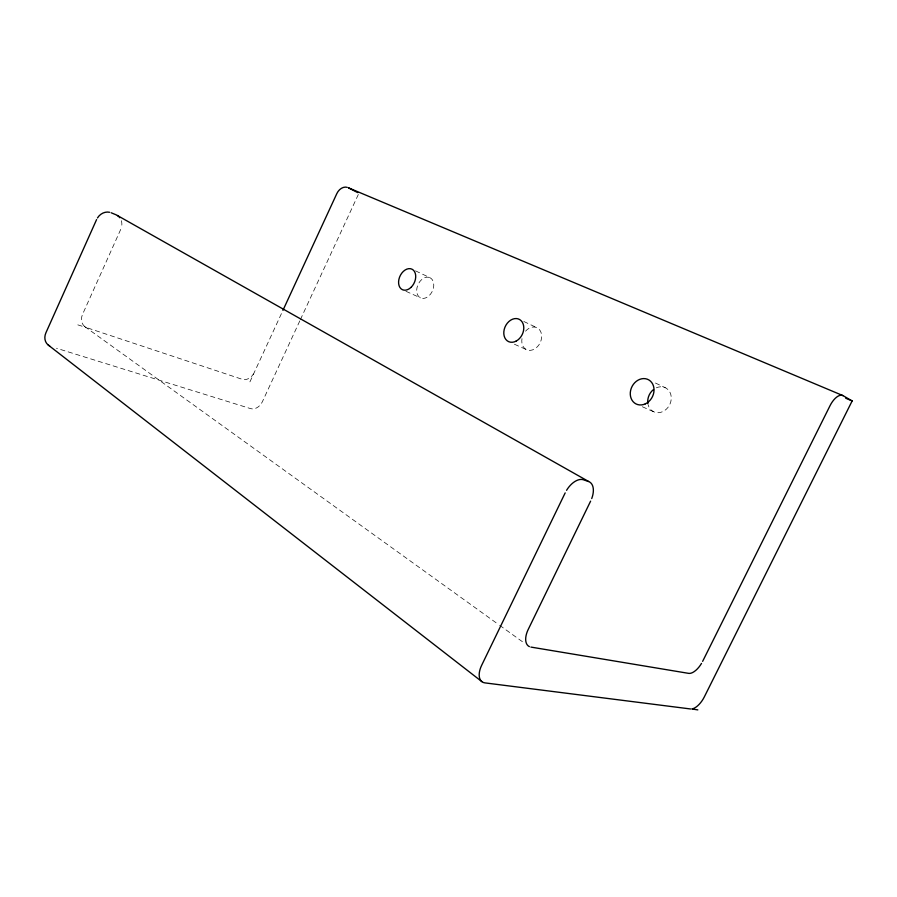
<?xml version="1.0" encoding="UTF-8"?>
<svg xmlns="http://www.w3.org/2000/svg" width="897" height="897" viewBox="0 0 897 897"><rect width="100%" height="100%" fill="white"/><g stroke="black" fill="none" stroke-linecap="round" stroke-linejoin="round"><path stroke-width="0.67" stroke-dasharray="4.49 3.36" d="M249.927 381.853L282.342 311.64M120.725 229.397L82.569 314.32A11.661 9.923 -50.1 0 0 86.034 327.439L242.257 379.319A10.405 8.006 -56.2 0 0 253.459 373.971M299.8 320.902L262.339 401.811A10.259 7.748 -55.3 0 1 250.611 408.628L56.5 348.238M300.383 319.635L358.329 194.481M77.826 324.871L86.034 327.439M642.353 406.756L653.565 411.723M514.43 344.235L526.438 349.617M405.937 291.278L420.458 297.849M655.415 383.019L665.271 387.695M523.814 321.485L536.911 327.697M415.513 270.86L429.932 277.689A11.134 7.871 -65.2 0 1 429.058 295.73A11.134 7.871 -65.2 0 1 416.713 289.955A11.134 7.871 -65.2 0 1 429.932 277.689M84.744 326.575L498.519 624.503M499.663 625.321L524.667 643.328M525.564 331.172A12.154 9.362 -64.5 0 1 540.969 332.294A12.154 9.362 -64.5 0 1 532.571 349.886A12.154 9.362 -64.5 0 1 521.998 338.618M656.346 387.829A13.365 11.325 -62.9 0 1 670.855 394.68A13.365 11.325 -62.9 0 1 662.558 411.701A13.365 11.325 -62.9 0 1 648.116 404.726M121.342 220.707A11.796 10.36 -58.8 0 1 121.364 227.681"/><path stroke-width="1.35" d="M96.584 219.597L45.926 332.765A11.896 10.159 -46 0 0 49.671 345.973M282.925 310.373L336.812 193.629A10.439 7.972 -68 0 1 347.184 187.327M565.188 492.879L481.678 665.26A18.344 10.259 -55.1 0 0 484.941 682.886L690.634 708.978M590.618 501.131L528.21 629.459A17.85 9.856 -56.7 0 0 529.376 646.625M702.631 661.369L830.005 405.736A15.148 7.098 -64.2 0 1 843.034 395.644L852.15 400.937L704.28 696.98A14.789 6.806 -58.2 0 1 691.845 708.955L697.832 709.886M530.901 647.085L688.661 673.367A15.103 7.131 -58.6 0 0 701.51 663.421M588.544 481.521L583.487 479.794A18.344 10.596 -60.1 0 0 566.568 490.323M111.172 212.768L115.993 214.764A11.796 10.36 -58.8 0 1 119.806 217.736M843.034 395.644L348.35 187.776L357.735 192.62M845.692 398.212L852.15 400.937M117.429 215.527L590.013 482.261A18.254 10.484 -60.1 0 1 591.728 498.564M48.326 345.11L481.913 681.664M647.892 403.684A13.365 11.325 -62.9 0 1 653.521 389.545M97.47 217.949A11.84 10.428 -58.7 0 1 109.602 212.275M410.949 287.432A11.313 7.871 -65.3 0 0 411.902 269.145A11.313 7.871 -65.3 0 0 398.593 281.658A11.313 7.871 -65.3 0 0 410.949 287.432M645.291 403.874A13.612 11.403 -63.2 0 0 650.504 381.169A13.612 11.403 -63.2 0 0 630.647 390.296A13.612 11.403 -63.2 0 0 645.291 403.874M516.089 341.129A12.356 9.385 -64.6 0 0 521.079 320.644A12.356 9.385 -64.6 0 0 504.215 329.457A12.356 9.385 -64.6 0 0 516.089 341.129"/></g></svg>
